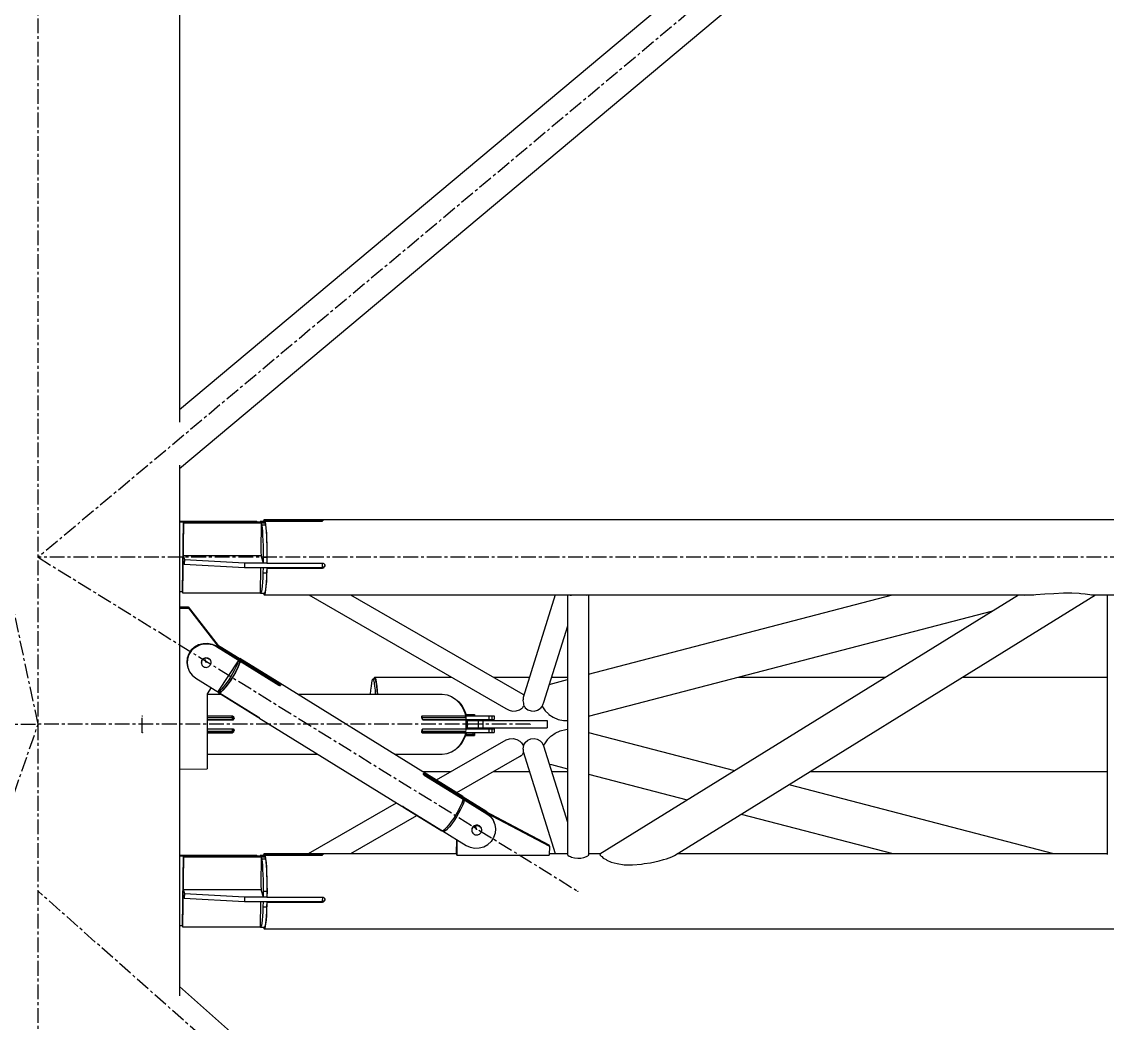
# Model space of a CAD drawing. Header units: millimetres. Extents: x 5143 to 30813, y 232 to 21408.
# Drawn here: x 23421 to 24006, y 2459 to 2999 of the extents above; entities that cross this region are included whole.
import ezdxf

# ---------------------------------------------------------------- set-up
doc = ezdxf.new("R2010")
doc.units = ezdxf.units.MM
doc.header["$LTSCALE"] = 0.25
doc.linetypes.add('CENTER', pattern=[50.8, 31.75, -6.35, 6.35, -6.35])
doc.linetypes.add('XKITLINE00', pattern=[0])

msp = doc.modelspace()

# ---------------------------------------------------------------- linework, layer by layer
at = {"color": 8, "linetype": 'CENTER'}
for p, q in [((25173.61, 4170.27), (23430, 2710.27)), ((23430, 2357.78), (23430, 3985.69)), ((23430, 2620.27), (23255, 3440.27)), ((24815.89, 2710.27), (23430, 2710.27)), ((23430, 2710.27), (23720.98, 2530.27)), ((23520.53, 2653.65), (23520.01, 2655.21)), ((23486.15, 2615.77), (23486.15, 2624.77)), ((23660.55, 2624.77), (23660.55, 2615.77)), ((22899.99, 2620.27), (23429.99, 2620.27)), ((23255, 2114.92), (23430, 2620.27)), ((23695.18, 2620.27), (23430, 2620.27)), ((23665.77, 2565.05), (23666.28, 2563.49)), ((24201.77, 1845.44), (23430, 2530.27))]:
    msp.add_line(p, q, dxfattribs=at)
at = {"color": 8, "linetype": 'XKITLINE00'}
for p, q in [((23506.2, 3985.69), (23506.2, 2783.12)), ((23506.2, 2789.97), (24282.83, 3440.27)), ((23506.2, 2758.19), (24301.8, 3424.39)), ((23506.2, 2759.99), (23506.2, 2473.95)), ((23506.2, 2729.81), (23547.96, 2729.81)), ((23506.2, 2729.37), (23548.1, 2729.37)), ((23508.21, 2729.37), (23507.58, 2691.74)), ((23508.39, 2728.81), (23507.76, 2691.18)), ((23508.21, 2729.37), (23508.39, 2728.81)), ((23508.21, 2729.37), (23552.29, 2729.37)), ((23508.39, 2728.81), (23550.28, 2728.81)), ((23547.96, 2729.81), (23548.1, 2729.37)), ((23549.86, 2729.67), (23549.62, 2729.38)), ((23549.86, 2729.67), (23551.86, 2729.67)), ((23549.86, 2729.67), (23550.1, 2729.43)), ((23550.28, 2728.87), (23550.02, 2713.65)), ((23550.1, 2729.43), (23552.09, 2729.43)), ((23550.1, 2729.43), (23550.1, 2729.37)), ((23550.28, 2728.87), (23552.27, 2728.87)), ((23550.28, 2728.87), (23550.49, 2727.75)), ((23550.49, 2727.75), (23552.48, 2727.75)), ((23550.49, 2727.75), (23550.69, 2726.18)), ((23551.61, 2730.27), (23551.45, 2729.67)), ((23551.87, 2730.57), (23551.61, 2730.27)), ((23551.86, 2729.67), (23552.09, 2729.43)), ((23551.87, 2730.57), (24815.89, 2730.57)), ((23551.87, 2730.57), (23552.1, 2730.3)), ((23552.1, 2730.3), (23552.09, 2729.43)), ((23552.09, 2729.43), (23552.09, 2729.37)), ((23552.1, 2730.3), (23582.02, 2730.3)), ((23552.27, 2728.87), (23552.48, 2727.75)), ((23552.29, 2729.65), (23552.28, 2728.83)), ((23552.29, 2729.65), (23582.21, 2729.65)), ((23552.29, 2729.65), (23552.38, 2729.35)), ((23552.38, 2729.35), (23552.61, 2727.86)), ((23552.48, 2727.75), (23552.68, 2726.18)), ((23552.61, 2727.86), (23552.82, 2725.83)), ((23582.02, 2730.3), (23582.01, 2729.65)), ((23582.02, 2730.3), (23582.37, 2730.29)), ((23582.21, 2729.65), (23582.56, 2729.67)), ((23582.37, 2730.29), (23582.36, 2729.66)), ((23582.37, 2730.29), (23582.71, 2730.28)), ((23582.56, 2729.67), (23582.87, 2729.7)), ((23582.71, 2730.28), (23582.92, 2730.27)), ((23582.87, 2729.7), (23583.14, 2729.76)), ((23583, 2730.25), (23583.23, 2730.18)), ((23583.14, 2729.76), (23583.33, 2729.83)), ((23583.23, 2730.18), (23583.39, 2730.09)), ((23583.33, 2729.83), (23583.44, 2729.91)), ((23583.39, 2730.09), (23583.46, 2730)), ((23583.46, 2730), (23583.44, 2729.91)), ((23550.69, 2726.18), (23550.86, 2724.21)), ((23550.86, 2724.21), (23551.01, 2721.88)), ((23551.01, 2721.88), (23551.13, 2719.25)), ((23552.68, 2726.18), (23552.86, 2724.21)), ((23552.82, 2725.83), (23553.01, 2723.32)), ((23552.86, 2724.21), (23553.01, 2721.88)), ((23553.01, 2723.32), (23553.16, 2720.42)), ((23553.01, 2721.88), (23553.13, 2719.25)), ((23551.13, 2719.25), (23551.22, 2716.39)), ((23551.22, 2716.39), (23551.28, 2713.37)), ((23553.13, 2719.25), (23553.22, 2716.39)), ((23553.16, 2720.42), (23553.27, 2717.22)), ((23553.22, 2716.39), (23553.27, 2713.37)), ((23553.27, 2717.22), (23553.33, 2713.8)), ((23508.09, 2711.22), (23508.05, 2708.78)), ((23508.09, 2711.22), (23508.81, 2708.99)), ((23508.09, 2711.22), (23550.13, 2711.22)), ((23550.02, 2713.65), (23550.16, 2710.66)), ((23550.16, 2710.66), (23551.28, 2707.19)), ((23551.28, 2713.37), (23551.3, 2710.28)), ((23551.3, 2710.28), (23551.28, 2707.19)), ((23551.3, 2710.28), (23553.29, 2710.28)), ((23553.27, 2713.37), (23553.29, 2710.28)), ((23553.29, 2710.28), (23553.27, 2707.19)), ((23553.33, 2713.8), (23553.36, 2710.27)), ((23553.36, 2710.27), (23553.34, 2707.09)), ((23508.05, 2708.78), (23508.77, 2706.55)), ((23508.81, 2708.99), (23508.77, 2706.55)), ((23508.77, 2706.55), (23541.26, 2704.76)), ((23508.81, 2708.99), (23541.3, 2707.2)), ((23541.3, 2707.2), (23541.26, 2704.76)), ((23541.26, 2704.76), (23551.23, 2704.76)), ((23541.3, 2707.2), (23551.27, 2707.2)), ((23549.87, 2704.76), (23549.65, 2691.12)), ((23551.24, 2704.75), (23551.15, 2701.85)), ((23551.23, 2704.76), (23551.24, 2704.75)), ((23551.24, 2704.76), (23583.15, 2704.76)), ((23551.24, 2704.75), (23553.23, 2704.75)), ((23551.28, 2707.19), (23553.27, 2707.19)), ((23553.23, 2704.75), (23553.15, 2701.85)), ((23553.23, 2704.76), (23553.23, 2704.75)), ((23553.23, 2704.73), (23583.12, 2704.73)), ((23553.23, 2704.65), (23553.29, 2704.47)), ((23553.27, 2707.29), (23553.34, 2707.09)), ((23553.27, 2707.2), (23553.3, 2707.2)), ((23553.29, 2704.47), (23553.27, 2703.33)), ((23553.29, 2704.47), (23583.21, 2704.47)), ((23553.34, 2707.09), (23583.25, 2707.09)), ((23581.79, 2704.76), (23581.79, 2704.73)), ((23583.12, 2704.73), (23583.47, 2704.77)), ((23583.12, 2704.73), (23583.21, 2704.47)), ((23583.18, 2707.09), (23583.15, 2704.76)), ((23583.21, 2704.47), (23583.56, 2704.51)), ((23583.25, 2707.09), (23583.6, 2707.04)), ((23583.47, 2704.77), (23583.8, 2704.9)), ((23583.47, 2704.77), (23583.56, 2704.51)), ((23583.56, 2704.51), (23583.88, 2704.64)), ((23583.6, 2707.04), (23583.93, 2706.91)), ((23583.8, 2704.9), (23584.08, 2705.11)), ((23583.88, 2704.64), (23584.17, 2704.85)), ((23583.93, 2706.91), (23584.13, 2706.75)), ((23584.3, 2705.38), (23584.08, 2705.11)), ((23584.13, 2706.75), (23584.2, 2706.69)), ((23584.39, 2705.12), (23584.17, 2704.85)), ((23584.2, 2706.69), (23584.41, 2706.42)), ((23584.44, 2705.7), (23584.3, 2705.38)), ((23584.53, 2705.43), (23584.39, 2705.12)), ((23584.41, 2706.42), (23584.54, 2706.11)), ((23584.5, 2706.03), (23584.44, 2705.7)), ((23584.47, 2706.29), (23584.5, 2706.03)), ((23584.58, 2705.77), (23584.53, 2705.43)), ((23584.54, 2706.11), (23584.58, 2705.77)), ((23551.04, 2699.17), (23550.89, 2696.78)), ((23551.15, 2701.85), (23551.04, 2699.17)), ((23551.15, 2701.85), (23553.15, 2701.85)), ((23553.03, 2699.17), (23552.89, 2696.78)), ((23553.16, 2700.12), (23553.01, 2697.23)), ((23553.15, 2701.85), (23553.03, 2699.17)), ((23553.27, 2703.33), (23553.16, 2700.12)), ((23506.2, 2691.74), (23507.58, 2691.74)), ((23507.58, 2691.74), (23507.76, 2691.18)), ((23550.32, 2691.86), (23550.1, 2691.12)), ((23550.53, 2693.07), (23550.32, 2691.86)), ((23550.72, 2694.73), (23550.53, 2693.07)), ((23550.89, 2696.78), (23550.72, 2694.73)), ((23552.32, 2691.86), (23552.09, 2691.12)), ((23552.52, 2693.07), (23552.32, 2691.86)), ((23552.61, 2692.69), (23552.38, 2691.2)), ((23552.72, 2694.73), (23552.52, 2693.07)), ((23552.82, 2694.72), (23552.61, 2692.69)), ((23552.89, 2696.78), (23552.72, 2694.73)), ((23553.01, 2697.23), (23552.82, 2694.72)), ((23507.76, 2691.18), (23549.65, 2691.18)), ((23549.65, 2691.12), (23549.87, 2690.88)), ((23550.1, 2691.12), (23549.87, 2690.88)), ((23549.87, 2690.88), (23551.87, 2690.88)), ((23551.64, 2690.88), (23551.63, 2690.25)), ((23551.63, 2690.25), (23551.87, 2689.97)), ((23552.09, 2691.12), (23551.87, 2690.88)), ((23552.13, 2690.28), (23551.87, 2689.97)), ((23551.87, 2689.97), (23720.84, 2689.97)), ((23552.38, 2691.2), (23552.13, 2690.28)), ((23575.83, 2689.97), (23682.19, 2628.74)), ((23598.43, 2689.97), (23691.28, 2636.52)), ((23708.69, 2689.97), (23691.39, 2634.65)), ((23715.29, 2689.97), (23715.29, 2550.23)), ((23716.41, 2689.97), (23716.87, 2689.9)), ((23716.87, 2689.9), (23717.52, 2689.93)), ((23716.92, 2689.97), (23717.28, 2689.92)), ((23717.52, 2689.93), (23719.09, 2689.96)), ((23719.09, 2689.96), (23720.84, 2689.98)), ((23720.84, 2689.98), (23722.61, 2689.98)), ((23722.61, 2689.98), (23724.22, 2689.95)), ((23722.61, 2689.97), (23964.01, 2689.97)), ((23724.22, 2689.95), (23725.51, 2689.91)), ((23725.24, 2689.92), (23725.47, 2689.97)), ((23725.51, 2689.91), (23725.64, 2689.9)), ((23725.64, 2689.9), (23725.94, 2689.97)), ((23726.68, 2647.29), (23890.57, 2689.97)), ((23726.68, 2689.97), (23726.68, 2549.98)), ((23732.73, 2550.38), (23958.41, 2689.97)), ((23773.02, 2549.63), (23999.9, 2689.97)), ((23961.04, 2689.97), (23961.16, 2689.94)), ((23961.16, 2689.94), (23961.47, 2689.9)), ((23961.47, 2689.9), (23964.01, 2689.97)), ((23962.02, 2689.96), (23962.3, 2689.93)), ((23964.01, 2689.97), (23966.78, 2690.03)), ((23966.78, 2690.03), (23967.84, 2690.14)), ((23967.84, 2690.14), (23972.57, 2690.51)), ((23972.57, 2690.51), (23977.5, 2690.77)), ((23977.5, 2690.77), (23982.63, 2691.06)), ((23982.63, 2691.06), (23987.26, 2691.1)), ((23987.26, 2691.1), (23991.18, 2690.89)), ((23991.18, 2690.89), (23991.97, 2690.77)), ((23991.97, 2690.77), (23994.45, 2690.6)), ((23994.45, 2690.6), (23996.92, 2690.27)), ((23996.92, 2690.27), (23997.73, 2690.03)), ((23997.73, 2690.03), (23998.63, 2690)), ((23998.63, 2690), (23999.67, 2689.92)), ((23998.93, 2689.97), (24011.98, 2689.97)), ((23999.67, 2689.9), (23999.82, 2689.97)), ((24006.27, 2689.97), (24006.27, 2550.2)), ((23506.2, 2683.49), (23510.85, 2683.57)), ((23506.2, 2682.82), (23511.06, 2682.9)), ((23510.85, 2683.57), (23528.22, 2661.14)), ((23510.85, 2683.57), (23511.06, 2682.9)), ((23511.06, 2682.9), (23527.64, 2661.49)), ((23726.68, 2624.66), (23944.55, 2681.4)), ((23715.29, 2673.06), (23702.46, 2632.06)), ((23514.35, 2661.99), (23516.51, 2663.21)), ((23514.46, 2661.65), (23516.61, 2662.87)), ((23516.51, 2663.21), (23518.89, 2663.89)), ((23516.61, 2662.87), (23519, 2663.56)), ((23518.89, 2663.89), (23521.37, 2664)), ((23519, 2663.56), (23521.48, 2663.67)), ((23521.37, 2664), (23523.79, 2663.53)), ((23521.48, 2663.67), (23523.9, 2663.19)), ((23523.79, 2663.53), (23523.9, 2663.19)), ((23523.79, 2663.53), (23526.01, 2662.5)), ((23523.9, 2663.19), (23526.12, 2662.16)), ((23526.01, 2662.5), (23526.12, 2662.16)), ((23526.01, 2662.5), (23559.72, 2641.65)), ((23526.77, 2663.01), (23538.41, 2655.81)), ((23527.16, 2662.5), (23537.7, 2655.98)), ((23511.19, 2658.25), (23510.38, 2655.95)), ((23511.3, 2657.92), (23510.49, 2655.62)), ((23512.54, 2660.3), (23511.19, 2658.25)), ((23512.65, 2659.97), (23511.3, 2657.92)), ((23512.54, 2660.3), (23514.35, 2661.99)), ((23512.65, 2659.97), (23514.46, 2661.65)), ((23526.12, 2662.16), (23538.92, 2654.25)), ((23510.38, 2655.95), (23510.15, 2653.54)), ((23510.15, 2653.54), (23510.51, 2651.15)), ((23510.49, 2655.62), (23510.26, 2653.2)), ((23510.26, 2653.2), (23510.62, 2650.82)), ((23510.51, 2651.15), (23510.62, 2650.82)), ((23510.62, 2650.82), (23511.57, 2648.59)), ((23517.98, 2654.07), (23517.93, 2653.58)), ((23517.93, 2653.58), (23517.99, 2653.09)), ((23518.12, 2654.55), (23517.98, 2654.07)), ((23518.03, 2653.9), (23517.99, 2653.4)), ((23517.99, 2653.4), (23518.05, 2652.91)), ((23518.18, 2654.38), (23518.03, 2653.9)), ((23518.05, 2652.91), (23518.2, 2652.44)), ((23518.35, 2655), (23518.12, 2654.55)), ((23518.41, 2654.82), (23518.18, 2654.38)), ((23518.2, 2652.44), (23518.45, 2652.01)), ((23518.67, 2655.39), (23518.35, 2655)), ((23518.35, 2655), (23518.41, 2654.82)), ((23518.73, 2655.21), (23518.41, 2654.82)), ((23518.45, 2652.01), (23518.77, 2651.63)), ((23518.67, 2655.39), (23519.06, 2655.72)), ((23518.73, 2655.21), (23519.12, 2655.54)), ((23518.77, 2651.63), (23519.17, 2651.33)), ((23519.06, 2655.72), (23519.5, 2655.97)), ((23519.12, 2655.54), (23519.56, 2655.79)), ((23519.17, 2651.33), (23519.62, 2651.11)), ((23519.5, 2655.97), (23519.99, 2656.12)), ((23519.56, 2655.79), (23520.05, 2655.95)), ((23519.62, 2651.11), (23520.11, 2650.98)), ((23519.99, 2656.12), (23520.49, 2656.19)), ((23520.05, 2655.95), (23520.55, 2656.01)), ((23520.11, 2650.98), (23520.62, 2650.94)), ((23520.49, 2656.19), (23521, 2656.15)), ((23520.55, 2656.01), (23521.06, 2655.98)), ((23520.62, 2650.94), (23521.12, 2651.01)), ((23521, 2656.15), (23521.49, 2656.02)), ((23521.06, 2655.98), (23521.55, 2655.85)), ((23521.12, 2651.01), (23521.61, 2651.16)), ((23521.49, 2656.02), (23521.94, 2655.8)), ((23521.55, 2655.85), (23522, 2655.62)), ((23521.61, 2651.16), (23522.05, 2651.41)), ((23521.94, 2655.8), (23522, 2655.62)), ((23521.94, 2655.8), (23522.34, 2655.5)), ((23522, 2655.62), (23522.39, 2655.32)), ((23522.05, 2651.41), (23522.44, 2651.74)), ((23522.34, 2655.5), (23522.66, 2655.12)), ((23522.39, 2655.32), (23522.72, 2654.95)), ((23522.76, 2652.13), (23522.44, 2651.74)), ((23522.66, 2655.12), (23522.91, 2654.69)), ((23522.72, 2654.95), (23522.97, 2654.51)), ((23522.99, 2652.58), (23522.76, 2652.13)), ((23522.91, 2654.69), (23522.97, 2654.51)), ((23522.97, 2654.51), (23523.12, 2654.04)), ((23523.13, 2653.05), (23522.99, 2652.58)), ((23523.12, 2654.04), (23523.18, 2653.55)), ((23523.18, 2653.55), (23523.13, 2653.05)), ((23537.88, 2654.43), (23527.11, 2638.04)), ((23536.8, 2651.48), (23535.91, 2649.64)), ((23537.64, 2650.96), (23536.74, 2649.12)), ((23537.47, 2653.1), (23536.8, 2651.48)), ((23537.73, 2656.03), (23537.36, 2655.48)), ((23538.22, 2652.07), (23537.4, 2650.25)), ((23537.88, 2654.43), (23537.47, 2653.1)), ((23537.47, 2653.1), (23538.31, 2652.59)), ((23538.31, 2652.59), (23537.64, 2650.96)), ((23537.73, 2656.03), (23538.57, 2655.51)), ((23537.73, 2656.03), (23537.87, 2655.93)), ((23537.87, 2655.93), (23538.71, 2655.41)), ((23537.87, 2655.93), (23537.96, 2655.75)), ((23537.88, 2654.43), (23538.72, 2653.91)), ((23537.96, 2655.75), (23538.01, 2655.5)), ((23538.01, 2655.19), (23537.96, 2655.11)), ((23538.01, 2655.5), (23538.84, 2654.99)), ((23538.01, 2655.5), (23538.01, 2655.19)), ((23538.01, 2655.19), (23538.84, 2654.67)), ((23538.77, 2653.61), (23538.22, 2652.07)), ((23538.72, 2653.91), (23538.31, 2652.59)), ((23538.41, 2655.81), (23538.46, 2655.65)), ((23538.42, 2655.78), (23538.65, 2655.64)), ((23538.46, 2655.65), (23538.6, 2655.56)), ((23538.76, 2655.81), (23538.57, 2655.51)), ((23538.57, 2655.51), (23538.71, 2655.41)), ((23538.92, 2654.25), (23538.7, 2653.92)), ((23538.71, 2655.41), (23538.8, 2655.23)), ((23538.91, 2654.2), (23538.72, 2653.91)), ((23538.76, 2655.81), (23559.67, 2642.88)), ((23538.76, 2655.81), (23539.02, 2655.56)), ((23538.91, 2654.2), (23538.77, 2653.61)), ((23539.04, 2654.97), (23538.79, 2654.59)), ((23538.84, 2654.67), (23538.79, 2654.59)), ((23538.8, 2655.23), (23538.84, 2654.99)), ((23538.84, 2654.99), (23538.84, 2654.67)), ((23538.87, 2654.41), (23538.92, 2654.25)), ((23538.87, 2654.41), (23559.78, 2641.47)), ((23538.91, 2654.2), (23559.82, 2641.27)), ((23539.02, 2655.56), (23539.04, 2654.97)), ((23539.04, 2654.97), (23559.95, 2642.03)), ((23511.57, 2648.59), (23513.03, 2646.66)), ((23513.03, 2646.66), (23514.93, 2645.14)), ((23514.93, 2645.14), (23527.73, 2637.23)), ((23533.63, 2645.67), (23532.36, 2643.73)), ((23534.47, 2645.15), (23533.2, 2643.22)), ((23534.83, 2647.67), (23533.63, 2645.67)), ((23535.17, 2646.15), (23533.87, 2644.08)), ((23535.67, 2647.15), (23534.47, 2645.15)), ((23535.91, 2649.64), (23534.83, 2647.67)), ((23536.37, 2648.25), (23535.17, 2646.15)), ((23536.74, 2649.12), (23535.67, 2647.15)), ((23537.4, 2650.25), (23536.37, 2648.25)), ((23611.12, 2645.36), (23610.9, 2644.67)), ((23611.41, 2645.67), (23611.12, 2645.36)), ((23611.41, 2645.67), (23611.7, 2645.36)), ((23611.41, 2645.67), (23652.82, 2645.67)), ((23611.7, 2645.36), (23611.99, 2644.43)), ((23675.39, 2645.67), (23694.84, 2645.67)), ((23706.72, 2645.67), (23715.29, 2645.67)), ((23807.36, 2645.67), (23886.8, 2645.67)), ((23928.28, 2645.67), (24006.27, 2645.67)), ((23523.23, 2640.01), (23521.04, 2636.67)), ((23527.82, 2638.43), (23528.76, 2639.24)), ((23529.86, 2640.44), (23528.76, 2639.24)), ((23530.7, 2639.92), (23529.59, 2638.73)), ((23531.08, 2641.96), (23529.86, 2640.44)), ((23531.21, 2640.4), (23529.98, 2638.97)), ((23531.92, 2641.45), (23530.7, 2639.92)), ((23532.36, 2643.73), (23531.08, 2641.96)), ((23532.52, 2642.13), (23531.21, 2640.4)), ((23533.2, 2643.22), (23531.92, 2641.45)), ((23533.87, 2644.08), (23532.52, 2642.13)), ((23559.67, 2642.88), (23559.88, 2642.75)), ((23559.95, 2642.03), (23559.7, 2641.66)), ((23559.72, 2641.65), (23559.78, 2641.47)), ((23559.78, 2641.47), (23559.72, 2641.32)), ((23559.74, 2641.57), (23559.9, 2641.47)), ((23559.82, 2641.27), (23560.04, 2641.15)), ((23559.88, 2642.75), (23560.07, 2642.64)), ((23560.17, 2641.88), (23559.9, 2641.47)), ((23559.9, 2641.47), (23560.1, 2641.31)), ((23559.95, 2642.03), (23560.17, 2641.88)), ((23560.04, 2641.15), (23560.25, 2641.09)), ((23560.07, 2642.64), (23560.2, 2642.57)), ((23560.1, 2641.31), (23560.25, 2641.15)), ((23560.17, 2641.88), (23560.37, 2641.72)), ((23560.2, 2642.57), (23560.25, 2642.54)), ((23560.25, 2642.54), (23637.29, 2594.89)), ((23560.25, 2641.15), (23560.29, 2641.11)), ((23560.25, 2641.09), (23560.43, 2641.09)), ((23560.37, 2641.72), (23560.53, 2641.56)), ((23560.43, 2641.09), (23560.56, 2641.15)), ((23560.53, 2641.56), (23560.61, 2641.46)), ((23560.63, 2641.26), (23560.56, 2641.15)), ((23560.61, 2641.46), (23560.62, 2641.42)), ((23560.62, 2641.42), (23560.63, 2641.26)), ((23609.44, 2640.8), (23609.23, 2638.71)), ((23609.66, 2642.47), (23609.44, 2640.8)), ((23609.9, 2643.69), (23609.66, 2642.47)), ((23610.15, 2644.43), (23609.9, 2643.69)), ((23610.15, 2644.43), (23610.41, 2644.67)), ((23610.41, 2644.67), (23610.67, 2644.43)), ((23610.41, 2644.67), (23611.41, 2644.67)), ((23610.67, 2644.43), (23610.92, 2643.69)), ((23610.92, 2643.69), (23611.16, 2642.47)), ((23611.16, 2642.47), (23611.38, 2640.8)), ((23611.38, 2640.8), (23611.59, 2638.71)), ((23611.41, 2644.67), (23611.66, 2644.43)), ((23611.66, 2644.43), (23611.92, 2643.69)), ((23611.92, 2643.69), (23612.16, 2642.47)), ((23611.99, 2644.43), (23612.26, 2642.91)), ((23612.16, 2642.47), (23612.38, 2640.8)), ((23612.26, 2642.91), (23612.51, 2640.82)), ((23612.38, 2640.8), (23612.59, 2638.71)), ((23612.51, 2640.82), (23612.73, 2638.24)), ((23705.5, 2641.78), (23715.29, 2644.33)), ((23521.04, 2636.67), (23521.04, 2596.26)), ((23521.04, 2636.42), (23528.66, 2636.42)), ((23527.11, 2638.04), (23527.82, 2638.43)), ((23527.11, 2638.04), (23527.94, 2637.52)), ((23527.11, 2637.61), (23527.12, 2637.47)), ((23527.12, 2637.47), (23527.37, 2637.22)), ((23527.48, 2637.38), (23527.37, 2637.22)), ((23527.37, 2637.22), (23548.28, 2624.29)), ((23527.93, 2637.53), (23527.73, 2637.23)), ((23527.94, 2637.52), (23527.75, 2637.23)), ((23527.75, 2637.23), (23528.05, 2637.31)), ((23527.75, 2637.23), (23548.66, 2624.3)), ((23527.78, 2637.32), (23527.8, 2637.31)), ((23527.82, 2638.43), (23528.66, 2637.91)), ((23527.94, 2637.52), (23528.66, 2637.91)), ((23528.05, 2637.31), (23528.91, 2637.92)), ((23528.66, 2637.91), (23529.59, 2638.73)), ((23528.91, 2637.92), (23529.98, 2638.97)), ((23570.14, 2636.42), (23647.87, 2636.42)), ((23609.23, 2638.71), (23609.06, 2636.42)), ((23611.59, 2638.71), (23611.76, 2636.42)), ((23612.59, 2638.71), (23612.76, 2636.42)), ((23612.73, 2638.24), (23612.85, 2636.42)), ((23647.87, 2636.42), (23650.43, 2636.11)), ((23650.43, 2636.11), (23652.89, 2635.2)), ((23652.89, 2635.2), (23655.16, 2633.7)), ((23655.16, 2633.7), (23657.15, 2631.69)), ((23655.67, 2633.2), (23656.73, 2632.33)), ((23691.28, 2636.52), (23691.79, 2635.93)), ((23691.38, 2633.61), (23691.35, 2633.01)), ((23691.39, 2634.65), (23691.38, 2633.61)), ((23656.73, 2632.33), (23658.48, 2630.19)), ((23657.15, 2631.69), (23658.79, 2629.25)), ((23658.48, 2630.19), (23659.86, 2627.67)), ((23658.79, 2629.25), (23660, 2626.46)), ((23659.47, 2627.67), (23659.86, 2627.67)), ((23659.86, 2627.67), (23660.82, 2624.87)), ((23682.15, 2628.79), (23682.19, 2628.74)), ((23682.19, 2628.74), (23683.83, 2627.82)), ((23683.83, 2627.82), (23685.71, 2627.4)), ((23685.71, 2627.4), (23687.66, 2627.5)), ((23687.66, 2627.5), (23689.48, 2628.13)), ((23689.48, 2628.13), (23691, 2629.21)), ((23691.32, 2629.64), (23691, 2629.21)), ((23691.86, 2630.29), (23691.32, 2629.64)), ((23691.35, 2633.01), (23691.61, 2631.57)), ((23691.61, 2631.57), (23691.69, 2630.87)), ((23691.69, 2630.87), (23691.89, 2630.19)), ((23691.89, 2630.19), (23692.3, 2629.64)), ((23692.3, 2629.64), (23692.61, 2629.19)), ((23692.61, 2629.19), (23694.01, 2628.11)), ((23694.01, 2628.11), (23695.68, 2627.49)), ((23695.68, 2627.49), (23697.46, 2627.4)), ((23697.46, 2627.4), (23699.17, 2627.84)), ((23699.17, 2627.84), (23700.65, 2628.76)), ((23701.37, 2629.64), (23700.65, 2628.76)), ((23701.57, 2629.88), (23701.37, 2629.64)), ((23701.76, 2630.16), (23701.57, 2629.88)), ((23701.64, 2629.96), (23701.8, 2629.64)), ((23701.94, 2630.65), (23701.76, 2630.16)), ((23701.8, 2629.64), (23701.81, 2629.6)), ((23701.81, 2629.6), (23703.27, 2627.45)), ((23702.46, 2632.06), (23701.94, 2630.65)), ((23703.27, 2627.45), (23705.04, 2625.81)), ((23521.04, 2624.87), (23534.64, 2624.87)), ((23521.04, 2624.77), (23534.19, 2624.77)), ((23521.04, 2623.97), (23534.56, 2623.97)), ((23521.04, 2622.77), (23534.56, 2622.77)), ((23521.04, 2622.67), (23535.06, 2622.67)), ((23533.93, 2624.87), (23534.12, 2624.83)), ((23534.12, 2624.83), (23534.83, 2624.83)), ((23534.12, 2624.83), (23534.32, 2624.7)), ((23534.19, 2624.77), (23534.56, 2623.97)), ((23534.32, 2624.7), (23534.51, 2624.5)), ((23534.38, 2622.67), (23534.55, 2622.72)), ((23534.51, 2624.5), (23534.67, 2624.23)), ((23534.55, 2622.72), (23534.71, 2622.85)), ((23534.55, 2622.72), (23535.24, 2622.72)), ((23534.56, 2623.97), (23534.56, 2622.77)), ((23534.64, 2624.87), (23534.83, 2624.83)), ((23534.67, 2624.23), (23534.8, 2623.93)), ((23534.83, 2623.05), (23534.71, 2622.85)), ((23534.8, 2623.93), (23534.88, 2623.62)), ((23534.83, 2624.83), (23535.03, 2624.7)), ((23534.89, 2623.26), (23534.83, 2623.05)), ((23534.88, 2623.62), (23534.9, 2623.32)), ((23534.9, 2623.32), (23534.89, 2623.26)), ((23535.03, 2624.7), (23535.22, 2624.5)), ((23535.06, 2622.67), (23535.24, 2622.72)), ((23535.22, 2624.5), (23535.38, 2624.23)), ((23535.24, 2622.72), (23535.39, 2622.85)), ((23535.38, 2624.23), (23535.51, 2623.93)), ((23535.51, 2623.05), (23535.39, 2622.85)), ((23535.51, 2623.93), (23535.59, 2623.62)), ((23535.59, 2623.32), (23535.51, 2623.05)), ((23535.59, 2623.62), (23535.6, 2623.43)), ((23535.6, 2623.43), (23535.59, 2623.32)), ((23548.39, 2624.46), (23548.28, 2624.29)), ((23548.28, 2624.29), (23548.51, 2624.15)), ((23548.62, 2624.32), (23548.51, 2624.15)), ((23548.51, 2624.15), (23548.72, 2624.01)), ((23548.66, 2624.3), (23548.87, 2624.16)), ((23548.72, 2624.01), (23548.9, 2623.89)), ((23548.87, 2624.16), (23549.03, 2624.03)), ((23548.9, 2623.89), (23549.01, 2623.81)), ((23549.01, 2623.81), (23549.04, 2623.8)), ((23549.01, 2623.81), (23626.05, 2576.16)), ((23549.03, 2624.03), (23549.14, 2623.92)), ((23549.04, 2623.8), (23549.15, 2623.8)), ((23549.14, 2623.92), (23549.18, 2623.84)), ((23549.18, 2623.84), (23549.15, 2623.8)), ((23636.72, 2624.5), (23636.69, 2624.23)), ((23636.69, 2624.23), (23636.71, 2623.93)), ((23636.71, 2623.93), (23636.79, 2623.62)), ((23636.81, 2624.7), (23636.72, 2624.5)), ((23636.75, 2624.57), (23637.03, 2623.97)), ((23636.79, 2623.62), (23636.87, 2623.43)), ((23636.81, 2624.7), (23636.94, 2624.83)), ((23636.87, 2623.43), (23636.9, 2623.32)), ((23636.89, 2624.77), (23675.85, 2624.77)), ((23636.9, 2623.32), (23637.02, 2623.05)), ((23636.94, 2624.83), (23637.11, 2624.87)), ((23637.02, 2623.05), (23637.17, 2622.85)), ((23637.03, 2623.97), (23660.31, 2623.97)), ((23637.03, 2623.97), (23637.03, 2623.03)), ((23637.11, 2624.87), (23660.39, 2624.87)), ((23637.17, 2622.85), (23637.35, 2622.72)), ((23637.27, 2622.77), (23675.85, 2622.77)), ((23637.35, 2622.72), (23637.53, 2622.67)), ((23637.53, 2622.67), (23660.81, 2622.67)), ((23655.95, 2624.87), (23655.95, 2624.77)), ((23656.61, 2622.77), (23656.61, 2622.67)), ((23657.88, 2624.87), (23657.88, 2624.77)), ((23659.93, 2624.77), (23660.31, 2623.97)), ((23660, 2626.46), (23660.39, 2624.87)), ((23660.31, 2624.77), (23660.31, 2623.97)), ((23660.39, 2624.87), (23660.82, 2624.87)), ((23660.59, 2625.57), (23665.15, 2625.57)), ((23660.81, 2622.67), (23661, 2620.27)), ((23660.81, 2622.67), (23661.23, 2622.67)), ((23661.23, 2622.67), (23661.35, 2621.48)), ((23661.27, 2622.27), (23664.36, 2622.27)), ((23664.3, 2625.57), (23664.3, 2624.77)), ((23664.36, 2622.27), (23704.37, 2622.27)), ((23664.5, 2622.77), (23664.5, 2622.27)), ((23665.15, 2625.57), (23665.15, 2624.77)), ((23667.15, 2622.27), (23667.15, 2618.27)), ((23669.69, 2622.27), (23669.69, 2618.27)), ((23673, 2624.77), (23673, 2622.77)), ((23674.49, 2624.77), (23674.49, 2622.77)), ((23675.85, 2624.77), (23675.85, 2622.77)), ((23704.37, 2622.27), (23704.37, 2618.27)), ((23705.04, 2625.81), (23705.26, 2625.57)), ((23705.26, 2625.57), (23707.54, 2624.01)), ((23707.54, 2624.01), (23710.23, 2622.91)), ((23710.23, 2622.91), (23713.18, 2622.31)), ((23713.18, 2622.31), (23715.29, 2622.27)), ((23521.04, 2617.87), (23535.06, 2617.87)), ((23521.04, 2617.77), (23534.56, 2617.77)), ((23521.04, 2616.58), (23534.56, 2616.58)), ((23521.04, 2615.77), (23534.19, 2615.77)), ((23521.04, 2615.67), (23534.64, 2615.67)), ((23533.93, 2615.67), (23534.12, 2615.72)), ((23534.12, 2615.72), (23534.32, 2615.85)), ((23534.12, 2615.72), (23534.83, 2615.72)), ((23534.56, 2616.58), (23534.19, 2615.77)), ((23534.51, 2616.05), (23534.32, 2615.85)), ((23534.38, 2617.87), (23534.55, 2617.83)), ((23534.67, 2616.32), (23534.51, 2616.05)), ((23534.55, 2617.83), (23535.24, 2617.83)), ((23534.55, 2617.83), (23534.71, 2617.7)), ((23534.56, 2617.77), (23534.56, 2616.58)), ((23534.64, 2615.67), (23534.83, 2615.72)), ((23534.8, 2616.62), (23534.67, 2616.32)), ((23534.71, 2617.7), (23534.83, 2617.5)), ((23534.88, 2616.93), (23534.8, 2616.62)), ((23534.83, 2617.5), (23534.89, 2617.29)), ((23534.83, 2615.72), (23535.03, 2615.85)), ((23534.9, 2617.23), (23534.88, 2616.93)), ((23534.89, 2617.29), (23534.9, 2617.23)), ((23535.22, 2616.05), (23535.03, 2615.85)), ((23535.06, 2617.87), (23535.24, 2617.83)), ((23535.38, 2616.32), (23535.22, 2616.05)), ((23535.24, 2617.83), (23535.39, 2617.7)), ((23535.51, 2616.62), (23535.38, 2616.32)), ((23535.39, 2617.7), (23535.51, 2617.5)), ((23535.51, 2617.5), (23535.59, 2617.23)), ((23535.59, 2616.93), (23535.51, 2616.62)), ((23535.59, 2617.23), (23535.6, 2617.12)), ((23535.6, 2617.12), (23535.59, 2616.93)), ((23636.71, 2616.62), (23636.69, 2616.32)), ((23636.69, 2616.32), (23636.72, 2616.05)), ((23636.79, 2616.93), (23636.71, 2616.62)), ((23636.72, 2616.05), (23636.81, 2615.85)), ((23637.03, 2616.58), (23636.75, 2615.98)), ((23636.87, 2617.12), (23636.79, 2616.93)), ((23636.81, 2615.85), (23636.94, 2615.72)), ((23636.9, 2617.23), (23636.87, 2617.12)), ((23636.89, 2615.77), (23659.93, 2615.77)), ((23637.02, 2617.5), (23636.9, 2617.23)), ((23636.94, 2615.72), (23637.11, 2615.67)), ((23637.17, 2617.7), (23637.02, 2617.5)), ((23637.03, 2617.51), (23637.03, 2616.58)), ((23637.03, 2616.58), (23660.31, 2616.58)), ((23637.11, 2615.67), (23660.39, 2615.67)), ((23637.17, 2617.7), (23637.35, 2617.83)), ((23637.27, 2617.77), (23675.85, 2617.77)), ((23637.35, 2617.83), (23637.53, 2617.87)), ((23637.53, 2617.87), (23660.81, 2617.87)), ((23655.95, 2615.77), (23655.95, 2615.67)), ((23656.61, 2617.87), (23656.61, 2617.77)), ((23657.88, 2615.77), (23657.88, 2615.67)), ((23660.82, 2615.67), (23659.86, 2612.88)), ((23660.31, 2616.58), (23659.93, 2615.77)), ((23659.93, 2615.77), (23674.49, 2615.77)), ((23660.39, 2615.67), (23660, 2614.09)), ((23660.31, 2616.58), (23660.31, 2615.77)), ((23660.39, 2615.67), (23660.82, 2615.67)), ((23661, 2620.27), (23660.81, 2617.87)), ((23660.81, 2617.87), (23661.23, 2617.87)), ((23660.9, 2621.48), (23661.35, 2621.48)), ((23660.9, 2619.07), (23661.35, 2619.07)), ((23661.35, 2619.07), (23661.23, 2617.87)), ((23661.27, 2618.27), (23704.37, 2618.27)), ((23661.35, 2621.48), (23661.39, 2620.27)), ((23661.39, 2620.27), (23661.35, 2619.07)), ((23664.3, 2615.77), (23664.3, 2614.97)), ((23664.5, 2618.27), (23664.5, 2617.77)), ((23665.15, 2615.77), (23665.15, 2614.97)), ((23673, 2617.77), (23673, 2615.77)), ((23674.49, 2617.77), (23674.49, 2615.77)), ((23674.49, 2615.77), (23675.85, 2615.77)), ((23675.85, 2617.77), (23675.85, 2615.77)), ((23708.64, 2615.51), (23711.35, 2616.75)), ((23711.35, 2616.75), (23714.39, 2617.49)), ((23714.39, 2617.49), (23715.29, 2617.55)), ((23726.68, 2615.84), (23805.42, 2595.34)), ((23644.71, 2590.27), (23682.3, 2611.91)), ((23658.48, 2610.36), (23656.73, 2608.22)), ((23658.79, 2611.3), (23657.15, 2608.85)), ((23659.86, 2612.88), (23658.48, 2610.36)), ((23660, 2614.09), (23658.79, 2611.3)), ((23659.47, 2612.88), (23659.86, 2612.88)), ((23660.31, 2614.17), (23665.15, 2614.17)), ((23660.59, 2614.97), (23665.15, 2614.97)), ((23660.59, 2614.97), (23665.15, 2614.97)), ((23664.3, 2614.97), (23664.3, 2614.17)), ((23665.15, 2614.97), (23665.15, 2614.17)), ((23682.3, 2611.91), (23684.16, 2612.49)), ((23684.16, 2612.49), (23686.14, 2612.54)), ((23686.14, 2612.54), (23688.06, 2612.06)), ((23688.06, 2612.06), (23689.71, 2611.1)), ((23689.71, 2611.1), (23690.46, 2610.28)), ((23690.46, 2610.28), (23690.98, 2609.78)), ((23692.42, 2610.28), (23691.64, 2609.1)), ((23692.57, 2610.53), (23692.42, 2610.28)), ((23692.57, 2610.53), (23693.91, 2611.67)), ((23693.91, 2611.67), (23695.55, 2612.38)), ((23695.55, 2612.38), (23697.32, 2612.57)), ((23697.32, 2612.57), (23699.05, 2612.23)), ((23699.05, 2612.23), (23700.58, 2611.4)), ((23700.58, 2611.4), (23701.63, 2610.28)), ((23701.63, 2610.28), (23701.75, 2610.16)), ((23701.75, 2610.16), (23702.36, 2608.82)), ((23703.37, 2610.28), (23702.94, 2609.75)), ((23704.38, 2611.91), (23703.37, 2610.28)), ((23704.38, 2611.91), (23706.36, 2613.85)), ((23706.36, 2613.85), (23706.7, 2614.07)), ((23706.7, 2614.07), (23708.64, 2615.51)), ((23521.04, 2604.12), (23580.84, 2604.12)), ((23622.36, 2604.12), (23647.87, 2604.12)), ((23647.87, 2604.12), (23650.43, 2604.44)), ((23650.43, 2604.44), (23652.89, 2605.35)), ((23652.89, 2605.35), (23655.16, 2606.85)), ((23657.15, 2608.85), (23655.16, 2606.85)), ((23655.67, 2607.35), (23656.73, 2608.22)), ((23691.64, 2605.02), (23690.83, 2603.86)), ((23690.98, 2609.78), (23691.57, 2608.67)), ((23691.6, 2608.9), (23691.35, 2607.11)), ((23691.35, 2607.11), (23691.38, 2606.87)), ((23691.38, 2606.87), (23691.46, 2605.6)), ((23691.46, 2605.6), (23708.67, 2550.57)), ((23691.61, 2608.96), (23691.6, 2608.9)), ((23691.64, 2609.1), (23691.61, 2608.96)), ((23702.36, 2608.82), (23702.44, 2608.64)), ((23702.94, 2609.75), (23702.43, 2608.67)), ((23702.44, 2608.64), (23715.29, 2567.57)), ((23655.68, 2583.49), (23689.49, 2602.95)), ((23689.49, 2602.95), (23690.33, 2603.52)), ((23690.33, 2603.52), (23690.83, 2603.86)), ((23705.5, 2598.85), (23706.68, 2598.51)), ((23706.68, 2598.51), (23715.29, 2596.27)), ((23506.2, 2596.02), (23521.04, 2596.26)), ((23637.29, 2594.89), (23637.39, 2594.81)), ((23637.31, 2594.87), (23652.7, 2594.87)), ((23637.39, 2594.81), (23637.58, 2594.69)), ((23637.62, 2593.79), (23637.55, 2593.68)), ((23637.55, 2593.68), (23637.56, 2593.52)), ((23637.56, 2593.52), (23637.63, 2593.34)), ((23637.58, 2594.69), (23637.79, 2594.55)), ((23637.62, 2593.79), (23637.65, 2593.8)), ((23637.62, 2593.35), (23637.8, 2593.28)), ((23637.63, 2593.34), (23637.77, 2593.14)), ((23637.65, 2593.8), (23637.72, 2593.81)), ((23637.72, 2593.81), (23637.88, 2593.77)), ((23637.77, 2593.14), (23637.95, 2592.96)), ((23637.79, 2594.55), (23638.02, 2594.41)), ((23638.07, 2593.69), (23637.8, 2593.28)), ((23637.8, 2593.28), (23638.02, 2593.15)), ((23637.88, 2593.77), (23638.07, 2593.69)), ((23638.06, 2593.18), (23637.93, 2592.98)), ((23637.95, 2592.96), (23638.16, 2592.8)), ((23638.02, 2594.41), (23658.93, 2581.48)), ((23638.29, 2593.57), (23638.02, 2593.15)), ((23638.02, 2593.15), (23638.04, 2593.14)), ((23638.06, 2593.18), (23671.77, 2572.33)), ((23638.06, 2593.18), (23638.12, 2593.01)), ((23638.07, 2593.69), (23638.29, 2593.57)), ((23638.12, 2593.01), (23638.07, 2592.87)), ((23638.12, 2593.01), (23659.03, 2580.07)), ((23638.16, 2592.8), (23659.07, 2579.87)), ((23638.29, 2593.57), (23659.2, 2580.63)), ((23675.46, 2594.87), (23694.81, 2594.87)), ((23706.75, 2594.87), (23715.29, 2594.87)), ((23726.68, 2593.3), (23779.77, 2579.47)), ((23846.16, 2594.87), (24006.27, 2594.87)), ((23834.61, 2587.73), (23977.3, 2550.57)), ((23658.93, 2581.48), (23659.18, 2581.23)), ((23659.2, 2580.63), (23658.96, 2580.26)), ((23659.16, 2580.56), (23659.85, 2580.14)), ((23659.18, 2581.23), (23659.2, 2580.63)), ((23659.19, 2581.09), (23671.37, 2573.56)), ((23659.19, 2580.9), (23659.57, 2580.66)), ((23659.19, 2580.88), (23659.71, 2580.56)), ((23659.57, 2580.66), (23659.71, 2580.56)), ((23659.71, 2580.56), (23659.8, 2580.38)), ((23575.74, 2550.57), (23623.22, 2577.91)), ((23626.07, 2576.22), (23626.04, 2576.18)), ((23626.04, 2576.18), (23626.05, 2576.16)), ((23626.05, 2576.16), (23626.1, 2576.13)), ((23626.07, 2576.22), (23626.18, 2576.21)), ((23626.1, 2576.13), (23626.23, 2576.06)), ((23626.18, 2576.21), (23626.34, 2576.16)), ((23626.23, 2576.06), (23626.41, 2575.95)), ((23626.34, 2576.16), (23626.55, 2576.08)), ((23626.51, 2576.1), (23626.41, 2575.95)), ((23626.41, 2575.95), (23626.63, 2575.82)), ((23626.55, 2576.08), (23626.78, 2575.97)), ((23626.73, 2575.99), (23626.63, 2575.82)), ((23626.63, 2575.82), (23647.54, 2562.89)), ((23626.78, 2575.97), (23627.01, 2575.83)), ((23627.01, 2575.83), (23647.92, 2562.9)), ((23657.57, 2575.92), (23656.53, 2573.92)), ((23658.38, 2577.74), (23657.57, 2575.92)), ((23658.64, 2576.11), (23657.75, 2574.27)), ((23658.94, 2579.28), (23658.38, 2577.74)), ((23658.55, 2578.2), (23659.31, 2577.74)), ((23659.31, 2577.74), (23658.64, 2576.11)), ((23659.07, 2579.87), (23658.94, 2579.28)), ((23659.01, 2580.34), (23658.96, 2580.26)), ((23659.03, 2580.07), (23658.98, 2579.93)), ((23658.99, 2579.51), (23659.72, 2579.06)), ((23659.01, 2580.34), (23659.84, 2579.82)), ((23659.03, 2580.07), (23659.08, 2579.92)), ((23659.08, 2579.92), (23659.06, 2579.88)), ((23659.08, 2579.92), (23671.88, 2572)), ((23659.72, 2579.06), (23659.31, 2577.74)), ((23659.75, 2580.48), (23671.48, 2573.22)), ((23659.84, 2579.82), (23659.79, 2579.74)), ((23659.8, 2580.38), (23659.85, 2580.14)), ((23659.85, 2580.14), (23659.84, 2579.82)), ((23598.5, 2550.57), (23634.22, 2571.13)), ((23654.03, 2569.75), (23652.69, 2567.8)), ((23655.33, 2571.82), (23654.03, 2569.75)), ((23655.47, 2570.3), (23654.2, 2568.37)), ((23656.53, 2573.92), (23655.33, 2571.82)), ((23656.67, 2572.3), (23655.47, 2570.3)), ((23657.75, 2574.27), (23656.67, 2572.3)), ((23668.55, 2574.33), (23668.75, 2574.3)), ((23668.75, 2574.3), (23668.79, 2574.18)), ((23668.75, 2574.3), (23670.92, 2573.45)), ((23670.87, 2572.89), (23671.14, 2572.79)), ((23670.92, 2573.45), (23671.14, 2572.79)), ((23670.92, 2573.45), (23705.35, 2555.25)), ((23671.14, 2572.79), (23705.57, 2554.58)), ((23671.37, 2573.56), (23671.48, 2573.22)), ((23671.37, 2573.56), (23672.62, 2572.55)), ((23671.48, 2573.22), (23671.72, 2573.03)), ((23671.77, 2572.33), (23671.88, 2572)), ((23671.77, 2572.33), (23673.67, 2570.81)), ((23671.88, 2572), (23673.78, 2570.48)), ((23673.67, 2570.81), (23673.78, 2570.48)), ((23673.67, 2570.81), (23675.13, 2568.88)), ((23673.78, 2570.48), (23675.24, 2568.55)), ((23675.13, 2568.88), (23676.08, 2566.66)), ((23808.97, 2571.87), (23890.74, 2550.57)), ((23647.65, 2563.06), (23647.54, 2562.89)), ((23647.92, 2562.9), (23648.22, 2562.97)), ((23648.22, 2562.97), (23649.08, 2563.59)), ((23648.33, 2563.05), (23648.94, 2562.67)), ((23648.94, 2562.67), (23649.66, 2563.06)), ((23648.95, 2563.5), (23649.66, 2563.06)), ((23649.08, 2563.59), (23650.15, 2564.64)), ((23649.66, 2563.06), (23650.59, 2563.88)), ((23651.37, 2566.06), (23650.15, 2564.64)), ((23651.7, 2565.07), (23650.59, 2563.88)), ((23652.69, 2567.8), (23651.37, 2566.06)), ((23652.92, 2566.6), (23651.7, 2565.07)), ((23654.2, 2568.37), (23652.92, 2566.6)), ((23663.73, 2563.91), (23663.69, 2563.41)), ((23663.69, 2563.41), (23663.75, 2562.92)), ((23663.88, 2564.39), (23663.73, 2563.91)), ((23663.79, 2563.73), (23663.75, 2563.24)), ((23663.79, 2563.73), (23663.75, 2563.24)), ((23663.75, 2563.24), (23663.81, 2562.74)), ((23663.75, 2563.24), (23663.81, 2562.74)), ((23663.93, 2564.21), (23663.79, 2563.73)), ((23663.93, 2564.21), (23663.79, 2563.73)), ((23663.85, 2563.55), (23663.81, 2563.06)), ((23663.81, 2563.06), (23663.86, 2562.57)), ((23663.99, 2564.03), (23663.85, 2563.55)), ((23664.11, 2564.84), (23663.88, 2564.39)), ((23664.17, 2564.66), (23663.93, 2564.21)), ((23664.17, 2564.66), (23663.93, 2564.21)), ((23664.23, 2564.48), (23663.99, 2564.03)), ((23664.43, 2565.23), (23664.11, 2564.84)), ((23664.11, 2564.84), (23664.17, 2564.66)), ((23664.48, 2565.05), (23664.17, 2564.66)), ((23664.48, 2565.05), (23664.17, 2564.66)), ((23664.17, 2564.66), (23664.23, 2564.48)), ((23664.54, 2564.87), (23664.23, 2564.48)), ((23664.43, 2565.23), (23664.82, 2565.55)), ((23664.48, 2565.05), (23664.87, 2565.38)), ((23664.48, 2565.05), (23664.87, 2565.38)), ((23664.54, 2564.87), (23664.93, 2565.2)), ((23664.82, 2565.55), (23665.26, 2565.8)), ((23664.87, 2565.38), (23665.32, 2565.62)), ((23664.87, 2565.38), (23665.32, 2565.62)), ((23664.93, 2565.2), (23665.38, 2565.45)), ((23665.26, 2565.8), (23665.74, 2565.96)), ((23665.32, 2565.62), (23665.8, 2565.78)), ((23665.32, 2565.62), (23665.8, 2565.78)), ((23665.38, 2565.45), (23665.86, 2565.6)), ((23665.74, 2565.96), (23666.25, 2566.02)), ((23665.8, 2565.78), (23666.31, 2565.85)), ((23665.8, 2565.78), (23666.31, 2565.85)), ((23665.86, 2565.6), (23666.37, 2565.67)), ((23666.25, 2566.02), (23666.76, 2565.99)), ((23666.31, 2565.85), (23666.82, 2565.81)), ((23666.31, 2565.85), (23666.82, 2565.81)), ((23666.37, 2565.67), (23666.87, 2565.63)), ((23666.76, 2565.99), (23667.24, 2565.86)), ((23666.82, 2565.81), (23667.3, 2565.68)), ((23666.82, 2565.81), (23667.3, 2565.68)), ((23666.87, 2565.63), (23667.36, 2565.5)), ((23667.24, 2565.86), (23667.7, 2565.64)), ((23667.3, 2565.68), (23667.75, 2565.46)), ((23667.3, 2565.68), (23667.75, 2565.46)), ((23667.36, 2565.5), (23667.81, 2565.28)), ((23667.7, 2565.64), (23667.75, 2565.46)), ((23667.7, 2565.64), (23668.09, 2565.33)), ((23667.75, 2565.46), (23668.15, 2565.16)), ((23667.75, 2565.46), (23667.81, 2565.28)), ((23667.75, 2565.46), (23668.15, 2565.16)), ((23667.81, 2565.28), (23668.21, 2564.98)), ((23668.09, 2565.33), (23668.42, 2564.96)), ((23668.15, 2565.16), (23668.48, 2564.78)), ((23668.15, 2565.16), (23668.48, 2564.78)), ((23668.21, 2564.98), (23668.54, 2564.6)), ((23668.42, 2564.96), (23668.67, 2564.53)), ((23668.48, 2564.78), (23668.72, 2564.35)), ((23668.48, 2564.78), (23668.72, 2564.35)), ((23668.54, 2564.6), (23668.78, 2564.17)), ((23668.67, 2564.53), (23668.72, 2564.35)), ((23668.72, 2564.35), (23668.78, 2564.17)), ((23668.78, 2564.17), (23668.94, 2563.7)), ((23668.94, 2563.7), (23668.99, 2563.21)), ((23668.99, 2563.21), (23668.95, 2562.71)), ((23675.24, 2568.55), (23676.18, 2566.33)), ((23676.08, 2566.66), (23676.18, 2566.33)), ((23676.18, 2566.33), (23676.55, 2563.94)), ((23676.55, 2563.94), (23676.32, 2561.53)), ((23647.88, 2562.92), (23647.89, 2562.89)), ((23647.9, 2562.91), (23647.89, 2562.89)), ((23647.89, 2562.89), (23660.69, 2554.98)), ((23655.54, 2558.16), (23655.41, 2550.37)), ((23655.77, 2558.02), (23655.62, 2549.71)), ((23663.86, 2562.57), (23664.02, 2562.09)), ((23664.02, 2562.09), (23664.26, 2561.66)), ((23664.26, 2561.66), (23664.59, 2561.29)), ((23664.59, 2561.29), (23664.99, 2560.99)), ((23664.99, 2560.99), (23665.44, 2560.76)), ((23665.44, 2560.76), (23665.93, 2560.63)), ((23665.93, 2560.63), (23666.43, 2560.6)), ((23666.43, 2560.6), (23666.94, 2560.66)), ((23666.94, 2560.66), (23667.42, 2560.82)), ((23667.42, 2560.82), (23667.87, 2561.07)), ((23667.87, 2561.07), (23668.26, 2561.4)), ((23668.58, 2561.79), (23668.26, 2561.4)), ((23668.81, 2562.23), (23668.58, 2561.79)), ((23668.95, 2562.71), (23668.81, 2562.23)), ((23672.35, 2555.49), (23674.16, 2557.17)), ((23675.51, 2559.23), (23674.16, 2557.17)), ((23676.32, 2561.53), (23675.51, 2559.23)), ((23660.69, 2554.98), (23662.91, 2553.95)), ((23662.91, 2553.95), (23665.33, 2553.48)), ((23665.33, 2553.48), (23667.81, 2553.59)), ((23667.81, 2553.59), (23670.19, 2554.27)), ((23670.19, 2554.27), (23672.35, 2555.49)), ((23705.35, 2555.25), (23705.57, 2554.58)), ((23705.57, 2554.58), (23705.48, 2549.71)), ((23506.2, 2549.81), (23547.95, 2549.81)), ((23506.2, 2549.37), (23548.09, 2549.37)), ((23508.21, 2549.37), (23507.56, 2511.74)), ((23508.39, 2548.81), (23507.75, 2511.18)), ((23508.21, 2549.37), (23508.39, 2548.81)), ((23508.21, 2549.37), (23552.28, 2549.37)), ((23508.39, 2548.81), (23550.27, 2548.81)), ((23547.95, 2549.81), (23548.09, 2549.37)), ((23549.85, 2549.67), (23549.61, 2549.38)), ((23549.85, 2549.67), (23551.84, 2549.67)), ((23549.85, 2549.67), (23550.09, 2549.43)), ((23550.27, 2548.87), (23550.01, 2533.65)), ((23550.09, 2549.43), (23552.08, 2549.43)), ((23550.09, 2549.43), (23550.09, 2549.37)), ((23550.27, 2548.87), (23552.27, 2548.87)), ((23550.27, 2548.87), (23550.49, 2547.75)), ((23550.49, 2547.75), (23552.48, 2547.75)), ((23550.49, 2547.75), (23550.69, 2546.18)), ((23550.69, 2546.18), (23550.87, 2544.21)), ((23551.59, 2550.27), (23551.42, 2549.67)), ((23551.85, 2550.57), (23551.59, 2550.27)), ((23551.84, 2549.67), (23552.08, 2549.43)), ((23551.85, 2550.57), (23655.41, 2550.57)), ((23551.85, 2550.57), (23552.09, 2550.3)), ((23552.09, 2550.3), (23552.08, 2549.43)), ((23552.08, 2549.43), (23552.08, 2549.37)), ((23552.09, 2550.3), (23582.01, 2550.3)), ((23552.29, 2549.65), (23552.27, 2548.83)), ((23552.27, 2548.87), (23552.48, 2547.75)), ((23552.29, 2549.65), (23582.2, 2549.65)), ((23552.29, 2549.65), (23552.37, 2549.35)), ((23552.37, 2549.35), (23552.61, 2547.86)), ((23552.48, 2547.75), (23552.68, 2546.18)), ((23552.61, 2547.86), (23552.83, 2545.83)), ((23552.68, 2546.18), (23552.86, 2544.21)), ((23552.83, 2545.83), (23553.02, 2543.32)), ((23582.01, 2550.3), (23582, 2549.65)), ((23582.01, 2550.3), (23582.36, 2550.29)), ((23582.2, 2549.65), (23582.55, 2549.67)), ((23582.36, 2550.29), (23582.35, 2549.66)), ((23582.36, 2550.29), (23582.69, 2550.28)), ((23582.55, 2549.67), (23582.86, 2549.7)), ((23582.69, 2550.28), (23582.91, 2550.27)), ((23582.86, 2549.7), (23583.13, 2549.76)), ((23582.99, 2550.25), (23583.22, 2550.18)), ((23583.13, 2549.76), (23583.32, 2549.83)), ((23583.22, 2550.18), (23583.38, 2550.09)), ((23583.32, 2549.83), (23583.43, 2549.91)), ((23583.38, 2550.09), (23583.45, 2550)), ((23583.45, 2550), (23583.43, 2549.91)), ((23655.41, 2550.37), (23655.62, 2549.71)), ((23655.62, 2549.71), (23705.48, 2549.71)), ((23705.5, 2550.57), (23715.29, 2550.57)), ((23715.29, 2550.23), (23715.36, 2550.15)), ((23715.36, 2550.15), (23715.52, 2549.77)), ((23715.52, 2549.77), (23716.29, 2549.26)), ((23716.29, 2549.26), (23716.88, 2549.06)), ((23716.88, 2549.06), (23717.52, 2548.71)), ((23717.52, 2548.71), (23719.09, 2548.24)), ((23719.09, 2548.24), (23720.84, 2548.02)), ((23720.84, 2548.02), (23722.61, 2548.07)), ((23722.61, 2548.07), (23724.22, 2548.39)), ((23724.22, 2548.39), (23725.51, 2548.94)), ((23725.51, 2548.94), (23725.65, 2549.06)), ((23725.65, 2549.06), (23726.36, 2549.44)), ((23726.68, 2549.98), (23726.36, 2549.44)), ((23726.68, 2550.57), (23733.06, 2550.57)), ((23732.73, 2550.38), (23732.96, 2550.14)), ((23732.96, 2550.14), (23732.85, 2549.89)), ((23732.85, 2549.89), (23733.54, 2549.14)), ((23733.54, 2549.14), (23733.78, 2549.04)), ((23733.78, 2549.04), (23734.65, 2548.1)), ((23734.65, 2548.1), (23736.19, 2547.36)), ((23736.19, 2547.36), (23736.51, 2547.05)), ((23736.51, 2547.05), (23738.89, 2545.96)), ((23738.89, 2545.96), (23742.13, 2545.17)), ((23756.63, 2545.17), (23760.12, 2545.65)), ((23760.12, 2545.65), (23764.74, 2546.64)), ((23764.74, 2546.64), (23767.12, 2547.36)), ((23767.12, 2547.36), (23768.68, 2547.75)), ((23768.68, 2547.75), (23771.55, 2548.81)), ((23771.55, 2548.81), (23771.95, 2549.04)), ((23771.95, 2549.04), (23773.02, 2549.63)), ((23774.54, 2550.57), (24006.27, 2550.57)), ((24006.27, 2550.2), (24006.34, 2550.14)), ((23550.87, 2544.21), (23551.02, 2541.88)), ((23551.02, 2541.88), (23551.15, 2539.25)), ((23552.86, 2544.21), (23553.02, 2541.88)), ((23553.02, 2543.32), (23553.17, 2540.42)), ((23553.02, 2541.88), (23553.14, 2539.25)), ((23553.17, 2540.42), (23553.28, 2537.22)), ((23742.13, 2545.17), (23745.86, 2544.6)), ((23745.86, 2544.6), (23750.3, 2544.51)), ((23750.3, 2544.51), (23755.22, 2544.93)), ((23755.22, 2544.93), (23756.63, 2545.17)), ((23551.15, 2539.25), (23551.24, 2536.39)), ((23551.24, 2536.39), (23551.29, 2533.38)), ((23553.14, 2539.25), (23553.23, 2536.39)), ((23553.23, 2536.39), (23553.29, 2533.38)), ((23553.28, 2537.22), (23553.35, 2533.8)), ((23553.35, 2533.8), (23553.37, 2530.27)), ((23508.09, 2531.22), (23508.05, 2528.78)), ((23508.05, 2528.78), (23508.78, 2526.55)), ((23508.09, 2531.22), (23508.82, 2528.99)), ((23508.09, 2531.22), (23550.13, 2531.22)), ((23508.82, 2528.99), (23508.78, 2526.55)), ((23508.82, 2528.99), (23541.32, 2527.2)), ((23550.01, 2533.65), (23550.15, 2530.66)), ((23550.15, 2530.66), (23551.29, 2527.19)), ((23551.29, 2533.38), (23551.31, 2530.28)), ((23551.31, 2530.28), (23551.29, 2527.19)), ((23551.31, 2530.28), (23553.3, 2530.28)), ((23553.29, 2533.38), (23553.3, 2530.28)), ((23553.3, 2530.28), (23553.29, 2527.19)), ((23553.37, 2530.27), (23553.35, 2527.09)), ((23508.78, 2526.55), (23541.27, 2524.76)), ((23541.32, 2527.2), (23541.27, 2524.76)), ((23541.27, 2524.76), (23551.25, 2524.76)), ((23541.32, 2527.2), (23551.29, 2527.2)), ((23549.86, 2524.76), (23549.63, 2511.12)), ((23551.25, 2524.75), (23551.17, 2521.85)), ((23551.25, 2524.76), (23583.16, 2524.76)), ((23551.25, 2524.76), (23551.25, 2524.75)), ((23551.25, 2524.75), (23553.24, 2524.75)), ((23551.29, 2527.19), (23553.29, 2527.19)), ((23553.24, 2524.75), (23553.16, 2521.85)), ((23553.28, 2523.33), (23553.17, 2520.12)), ((23553.24, 2524.76), (23553.24, 2524.75)), ((23553.24, 2524.73), (23583.13, 2524.73)), ((23553.24, 2524.65), (23553.3, 2524.47)), ((23553.3, 2524.47), (23553.28, 2523.33)), ((23553.29, 2527.29), (23553.35, 2527.09)), ((23553.29, 2527.2), (23553.32, 2527.2)), ((23553.3, 2524.47), (23583.22, 2524.47)), ((23553.35, 2527.09), (23583.27, 2527.09)), ((23581.77, 2524.76), (23581.77, 2524.73)), ((23583.13, 2524.73), (23583.48, 2524.77)), ((23583.13, 2524.73), (23583.22, 2524.47)), ((23583.2, 2527.09), (23583.16, 2524.76)), ((23583.22, 2524.47), (23583.57, 2524.51)), ((23583.27, 2527.09), (23583.61, 2527.04)), ((23583.48, 2524.77), (23583.81, 2524.9)), ((23583.48, 2524.77), (23583.57, 2524.51)), ((23583.57, 2524.51), (23583.9, 2524.64)), ((23583.61, 2527.04), (23583.94, 2526.91)), ((23583.81, 2524.9), (23584.09, 2525.11)), ((23583.9, 2524.64), (23584.18, 2524.85)), ((23583.94, 2526.91), (23584.14, 2526.75)), ((23584.31, 2525.38), (23584.09, 2525.11)), ((23584.14, 2526.75), (23584.22, 2526.69)), ((23584.4, 2525.12), (23584.18, 2524.85)), ((23584.22, 2526.69), (23584.42, 2526.42)), ((23584.45, 2525.7), (23584.31, 2525.38)), ((23584.54, 2525.43), (23584.4, 2525.12)), ((23584.42, 2526.42), (23584.55, 2526.11)), ((23584.51, 2526.03), (23584.45, 2525.7)), ((23584.47, 2526.3), (23584.51, 2526.03)), ((23584.59, 2525.77), (23584.54, 2525.43)), ((23584.55, 2526.11), (23584.59, 2525.77)), ((23550.9, 2516.78), (23550.73, 2514.73)), ((23551.05, 2519.17), (23550.9, 2516.78)), ((23551.17, 2521.85), (23551.05, 2519.17)), ((23551.17, 2521.85), (23553.16, 2521.85)), ((23552.9, 2516.78), (23552.72, 2514.73)), ((23553.02, 2517.23), (23552.83, 2514.72)), ((23553.04, 2519.17), (23552.9, 2516.78)), ((23553.17, 2520.12), (23553.02, 2517.23)), ((23553.16, 2521.85), (23553.04, 2519.17)), ((23506.2, 2511.74), (23507.56, 2511.74)), ((23507.56, 2511.74), (23507.75, 2511.18)), ((23507.75, 2511.18), (23549.63, 2511.18)), ((23549.63, 2511.12), (23549.86, 2510.88)), ((23550.09, 2511.12), (23549.86, 2510.88)), ((23549.86, 2510.88), (23551.85, 2510.88)), ((23550.32, 2511.86), (23550.09, 2511.12)), ((23550.53, 2513.08), (23550.32, 2511.86)), ((23550.73, 2514.73), (23550.53, 2513.08)), ((23551.63, 2510.88), (23551.61, 2510.25)), ((23552.08, 2511.12), (23551.85, 2510.88)), ((23552.31, 2511.86), (23552.08, 2511.12)), ((23552.37, 2511.2), (23552.12, 2510.28)), ((23552.52, 2513.08), (23552.31, 2511.86)), ((23552.61, 2512.69), (23552.37, 2511.2)), ((23552.72, 2514.73), (23552.52, 2513.08)), ((23552.83, 2514.72), (23552.61, 2512.69)), ((23551.61, 2510.25), (23551.85, 2509.97)), ((23552.12, 2510.28), (23551.85, 2509.97)), ((23551.85, 2509.97), (24815.89, 2509.97)), ((23506.2, 2478.94), (24193.5, 1869.06))]:
    msp.add_line(p, q, dxfattribs=at)
for centre in [(23430, 2710.27), (23430, 2710.27), (23430, 2710.27), (23520.01, 2655.21), (23520.53, 2653.65), (23486.15, 2624.77), (23660.55, 2624.77), (23429.99, 2620.27), (23430, 2620.27), (23430, 2620.27), (23430, 2620.27), (23486.15, 2615.77), (23660.55, 2615.77), (23695.18, 2620.27), (23665.77, 2565.05), (23666.28, 2563.49), (23430, 2530.27), (23720.98, 2530.27)]:
    msp.add_circle(centre, 0.05, dxfattribs=at)

doc.saveas('drawing.dxf')
